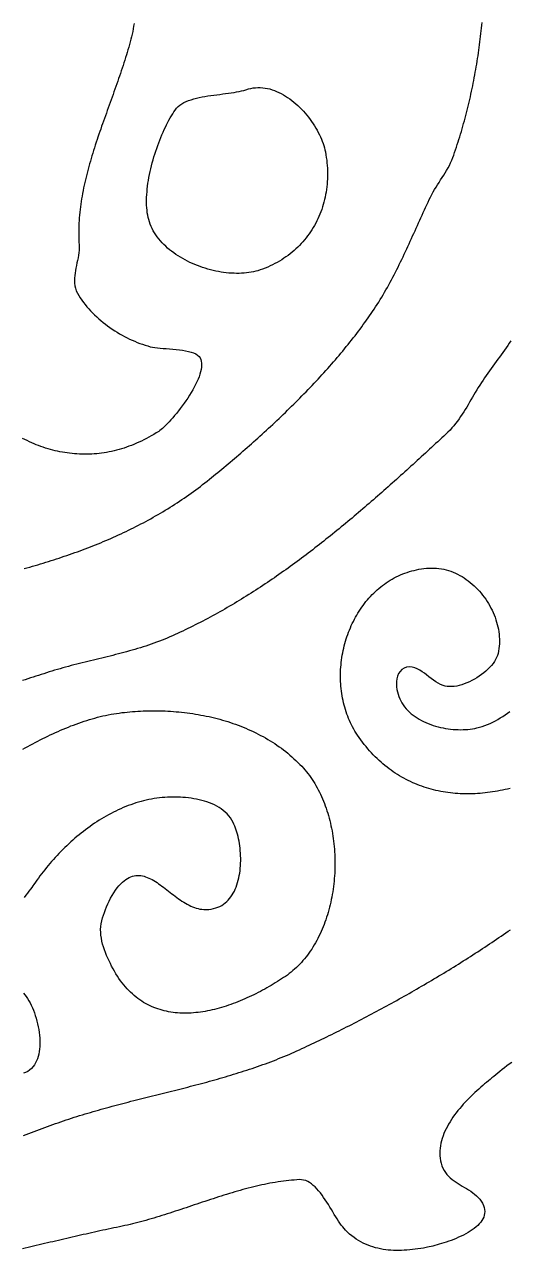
# Model space of a CAD drawing. Header units: millimetres. Extents: x 30 to 1626, y 31 to 955.
# Drawn here: x 655.4 to 827.7, y 49.3 to 484.5 of the extents above; entities that cross this region are included whole.
import ezdxf

# ---------------------------------------------------------------- set-up
doc = ezdxf.new("R2010")
doc.units = ezdxf.units.MM
doc.layers.add('0_0_0', color=3, linetype='Continuous')

msp = doc.modelspace()

# ---------------------------------------------------------------- linework, layer by layer
at = {"layer": '0_0_0'}
for points in [[(694.36, 484.87), (694.21, 483.89), (694.04, 482.93), (693.86, 481.98), (693.67, 481.04), (693.46, 480.12), (693.23, 479.22), (692.98, 478.29), (692.72, 477.36), (692.46, 476.43), (692.19, 475.5), (691.92, 474.57), (691.64, 473.64), (691.35, 472.71), (691.05, 471.78), (690.76, 470.85), (690.45, 469.91), (690.15, 468.98), (689.83, 468.05), (689.52, 467.11), (689.2, 466.18), (688.88, 465.24), (688.55, 464.31), (688.22, 463.37), (687.89, 462.43), (687.56, 461.49), (687.22, 460.56), (686.88, 459.62), (686.55, 458.68), (686.21, 457.74), (685.87, 456.8), (685.53, 455.86), (685.19, 454.92), (684.85, 453.98), (684.51, 453.04), (684.17, 452.09), (683.83, 451.15), (683.5, 450.21), (683.16, 449.26), (682.83, 448.32), (682.5, 447.37), (682.18, 446.43), (681.85, 445.48), (681.53, 444.53), (681.21, 443.59), (680.9, 442.64), (680.59, 441.69), (680.29, 440.74), (679.99, 439.79), (679.69, 438.84), (679.4, 437.89), (679.12, 436.94), (678.84, 435.99), (678.57, 435.04), (678.3, 434.08), (678.04, 433.13), (677.79, 432.18), (677.55, 431.22), (677.31, 430.27), (677.09, 429.31), (676.87, 428.36), (676.66, 427.4), (676.45, 426.44), (676.26, 425.49), (676.08, 424.53), (675.9, 423.57), (675.74, 422.61), (675.59, 421.65), (675.45, 420.69), (675.32, 419.73), (675.2, 418.77), (675.09, 417.81), (674.99, 416.84), (674.91, 415.88), (674.84, 414.92), (674.78, 413.95), (674.74, 412.99), (674.7, 412.02), (674.69, 411.06), (674.68, 410.09), (674.69, 409.12), (674.72, 408.16), (674.76, 407.19), (674.81, 406.22), (674.84, 405.3), (674.81, 404.39), (674.73, 403.47), (674.6, 402.56), (674.45, 401.65), (674.27, 400.74), (674.08, 399.83), (673.89, 398.92), (673.7, 398.02), (673.53, 397.12), (673.39, 396.22), (673.27, 395.32), (673.2, 394.42), (673.19, 393.53), (673.23, 392.64), (673.35, 391.75), (673.55, 390.86), (673.83, 389.98), (674.22, 389.1), (674.72, 388.22), (675.25, 387.41), (675.8, 386.61), (676.38, 385.82), (676.99, 385.04), (677.61, 384.28), (678.26, 383.53), (678.93, 382.8), (679.63, 382.08), (680.34, 381.37), (681.07, 380.68), (681.82, 380.01), (682.58, 379.35), (683.36, 378.7), (684.16, 378.08), (684.97, 377.47), (685.8, 376.88), (686.63, 376.3), (687.48, 375.75), (688.34, 375.21), (689.21, 374.69), (690.09, 374.19), (690.98, 373.71), (691.88, 373.25), (692.78, 372.82), (693.68, 372.4), (694.59, 372), (695.51, 371.63), (696.43, 371.28), (697.35, 370.95), (698.27, 370.64), (699.19, 370.36), (700.11, 370.1), (700.85, 369.94), (701.69, 369.8), (702.62, 369.68), (703.63, 369.58), (704.7, 369.49), (705.81, 369.4), (706.96, 369.31), (708.12, 369.22), (709.29, 369.11), (710.44, 368.98), (711.56, 368.83), (712.64, 368.65), (713.67, 368.43), (714.62, 368.17), (715.49, 367.87), (716.25, 367.51), (716.9, 367.1), (717.42, 366.62), (717.78, 366.11), (718.05, 365.56), (718.24, 364.94), (718.34, 364.28), (718.36, 363.57), (718.31, 362.81), (718.19, 362.02), (718.01, 361.2), (717.76, 360.34), (717.45, 359.45), (717.09, 358.55), (716.69, 357.62), (716.23, 356.68), (715.74, 355.72), (715.2, 354.76), (714.64, 353.8), (714.04, 352.83), (713.42, 351.88), (712.78, 350.92), (712.13, 349.99), (711.46, 349.06), (710.78, 348.16), (710.1, 347.28), (709.42, 346.43), (708.74, 345.61), (708.07, 344.83), (707.42, 344.09), (706.77, 343.39), (706.15, 342.73), (705.56, 342.13), (704.99, 341.59), (704.46, 341.1), (703.96, 340.68), (703.51, 340.32), (703.1, 340.03), (702.23, 339.48), (701.35, 338.95), (700.48, 338.44), (699.6, 337.95), (698.72, 337.48), (697.84, 337.03), (696.96, 336.6), (696.08, 336.19), (695.2, 335.8), (694.32, 335.43), (693.44, 335.07), (692.55, 334.74), (691.67, 334.43), (690.78, 334.13), (689.9, 333.86), (689.02, 333.6), (688.13, 333.36), (687.25, 333.14), (686.36, 332.94), (685.48, 332.76), (684.6, 332.59), (683.71, 332.45), (682.83, 332.32), (681.95, 332.21), (681.07, 332.11), (680.19, 332.04), (679.31, 331.98), (678.43, 331.94), (677.56, 331.92), (676.68, 331.92), (675.81, 331.93), (674.94, 331.96), (674.07, 332.01), (673.2, 332.07), (672.33, 332.15), (671.47, 332.25), (670.6, 332.36), (669.74, 332.49), (668.89, 332.64), (668.03, 332.8), (667.18, 332.98), (666.33, 333.18), (665.48, 333.39), (664.63, 333.62), (663.79, 333.86), (662.95, 334.12), (662.12, 334.39), (661.28, 334.68), (660.45, 334.99), (659.63, 335.31), (658.81, 335.64), (657.99, 336), (657.17, 336.36), (656.36, 336.74), (655.55, 337.14), (654.75, 337.55)], [(655.36, 291.33), (656.31, 291.59), (657.27, 291.86), (658.22, 292.14), (659.18, 292.42), (660.13, 292.7), (661.08, 292.98), (662.03, 293.26), (662.97, 293.55), (663.92, 293.85), (664.87, 294.14), (665.81, 294.44), (666.75, 294.75), (667.69, 295.06), (668.63, 295.37), (669.56, 295.68), (670.5, 296), (671.43, 296.32), (672.37, 296.65), (673.3, 296.98), (674.22, 297.31), (675.15, 297.65), (676.07, 297.99), (677, 298.34), (677.92, 298.69), (678.84, 299.05), (679.76, 299.41), (680.67, 299.77), (681.58, 300.14), (682.5, 300.51), (683.41, 300.89), (684.31, 301.28), (685.22, 301.66), (686.12, 302.06), (687.02, 302.45), (687.92, 302.86), (688.82, 303.26), (689.72, 303.67), (690.61, 304.09), (691.5, 304.51), (692.39, 304.94), (693.28, 305.38), (694.16, 305.81), (695.04, 306.26), (695.92, 306.71), (696.8, 307.16), (697.67, 307.62), (698.55, 308.09), (699.42, 308.56), (700.28, 309.04), (701.15, 309.52), (702.01, 310.01), (702.87, 310.51), (703.73, 311.01), (704.58, 311.51), (705.44, 312.03), (706.29, 312.55), (707.13, 313.07), (707.98, 313.6), (708.82, 314.14), (709.66, 314.69), (710.5, 315.24), (711.33, 315.8), (712.16, 316.36), (712.99, 316.93), (713.81, 317.51), (714.64, 318.1), (715.46, 318.69), (716.27, 319.29), (717.09, 319.89), (717.9, 320.5), (718.71, 321.12), (719.51, 321.75), (720.31, 322.38), (721.11, 323.02), (721.84, 323.62), (722.58, 324.21), (723.31, 324.81), (724.05, 325.42), (724.79, 326.03), (725.53, 326.64), (726.28, 327.26), (727.02, 327.88), (727.77, 328.51), (728.52, 329.14), (729.27, 329.77), (730.02, 330.41), (730.77, 331.05), (731.52, 331.7), (732.28, 332.35), (733.03, 333), (733.79, 333.66), (734.54, 334.32), (735.3, 334.99), (736.06, 335.66), (736.81, 336.33), (737.57, 337), (738.32, 337.68), (739.08, 338.36), (739.84, 339.05), (740.59, 339.74), (741.35, 340.43), (742.1, 341.12), (742.86, 341.82), (743.61, 342.52), (744.36, 343.22), (745.11, 343.93), (745.86, 344.64), (746.61, 345.35), (747.35, 346.07), (748.1, 346.79), (748.84, 347.51), (749.58, 348.23), (750.32, 348.95), (751.06, 349.68), (751.79, 350.41), (752.53, 351.15), (753.26, 351.88), (753.99, 352.62), (754.71, 353.36), (755.43, 354.1), (756.15, 354.85), (756.87, 355.59), (757.58, 356.34), (758.29, 357.09), (759, 357.84), (759.7, 358.6), (760.4, 359.35), (761.09, 360.11), (761.79, 360.87), (762.47, 361.63), (763.16, 362.4), (763.84, 363.16), (764.51, 363.93), (765.18, 364.69), (765.85, 365.46), (766.51, 366.23), (767.16, 367.01), (767.82, 367.78), (768.46, 368.55), (769.1, 369.33), (769.74, 370.11), (770.37, 370.88), (771, 371.66), (771.61, 372.44), (772.23, 373.22), (772.84, 374), (773.44, 374.79), (774.03, 375.57), (774.62, 376.35), (775.21, 377.14), (775.78, 377.92), (776.35, 378.71), (776.92, 379.49), (777.47, 380.28), (778.02, 381.07), (778.56, 381.86), (779.1, 382.64), (779.63, 383.43), (780.15, 384.22), (780.7, 385.07), (781.24, 385.93), (781.78, 386.79), (782.31, 387.66), (782.83, 388.53), (783.34, 389.4), (783.84, 390.28), (784.34, 391.16), (784.84, 392.05), (785.32, 392.94), (785.8, 393.84), (786.27, 394.74), (786.74, 395.64), (787.21, 396.54), (787.66, 397.45), (788.12, 398.36), (788.57, 399.27), (789.01, 400.18), (789.46, 401.1), (789.89, 402.02), (790.33, 402.94), (790.76, 403.86), (791.19, 404.78), (791.62, 405.7), (792.04, 406.63), (792.47, 407.55), (792.89, 408.48), (793.31, 409.4), (793.73, 410.33), (794.15, 411.26), (794.56, 412.18), (794.98, 413.11), (795.4, 414.03), (795.82, 414.96), (796.24, 415.88), (796.66, 416.8), (797.08, 417.73), (797.51, 418.65), (797.93, 419.56), (798.36, 420.48), (798.79, 421.4), (799.22, 422.31), (799.66, 423.22), (800.11, 424.12), (800.59, 425.01), (801.1, 425.88), (801.62, 426.74), (802.15, 427.59), (802.7, 428.43), (803.25, 429.27), (803.79, 430.11), (804.33, 430.96), (804.86, 431.81), (805.38, 432.67), (805.87, 433.54), (806.35, 434.43), (806.79, 435.34), (807.2, 436.27), (807.57, 437.22), (807.89, 438.14), (808.22, 439.06), (808.53, 439.98), (808.85, 440.9), (809.15, 441.83), (809.46, 442.76), (809.75, 443.69), (810.04, 444.62), (810.33, 445.56), (810.61, 446.49), (810.89, 447.43), (811.16, 448.37), (811.43, 449.31), (811.69, 450.26), (811.94, 451.2), (812.19, 452.15), (812.44, 453.1), (812.68, 454.05), (812.92, 455), (813.15, 455.96), (813.38, 456.91), (813.6, 457.87), (813.82, 458.83), (814.03, 459.79), (814.24, 460.75), (814.44, 461.71), (814.64, 462.68), (814.84, 463.65), (815.03, 464.61), (815.21, 465.58), (815.39, 466.55), (815.57, 467.52), (815.74, 468.5), (815.91, 469.47), (816.07, 470.44), (816.23, 471.42), (816.38, 472.4), (816.53, 473.38), (816.68, 474.36), (816.82, 475.34), (816.96, 476.32), (817.09, 477.3), (817.22, 478.29), (817.34, 479.27), (817.46, 480.26), (817.58, 481.24), (817.69, 482.23), (817.8, 483.22), (817.9, 484.21), (818, 485.2)], [(734.11, 461.33), (734.96, 461.59), (735.81, 461.8), (736.66, 461.95), (737.51, 462.04), (738.36, 462.09), (739.2, 462.08), (740.04, 462.02), (740.88, 461.91), (741.72, 461.76), (742.55, 461.57), (743.37, 461.33), (744.19, 461.05), (745, 460.73), (745.8, 460.37), (746.59, 459.97), (747.38, 459.54), (748.15, 459.08), (748.91, 458.59), (749.66, 458.07), (750.39, 457.51), (751.11, 456.93), (751.82, 456.33), (752.51, 455.7), (753.19, 455.05), (753.85, 454.38), (754.49, 453.7), (755.12, 452.99), (755.72, 452.27), (756.3, 451.54), (756.87, 450.79), (757.41, 450.03), (757.93, 449.26), (758.43, 448.49), (758.9, 447.71), (759.35, 446.93), (759.77, 446.14), (760.17, 445.35), (760.54, 444.57), (760.88, 443.78), (761.19, 443), (761.48, 442.23), (761.73, 441.46), (761.95, 440.7), (762.15, 439.96), (762.3, 439.22), (762.48, 438.24), (762.64, 437.27), (762.77, 436.3), (762.88, 435.34), (762.96, 434.37), (763.03, 433.41), (763.07, 432.46), (763.08, 431.51), (763.08, 430.56), (763.05, 429.62), (763, 428.68), (762.92, 427.75), (762.83, 426.83), (762.71, 425.91), (762.57, 425), (762.41, 424.1), (762.23, 423.2), (762.03, 422.32), (761.81, 421.44), (761.56, 420.57), (761.29, 419.7), (761.01, 418.85), (760.7, 418.01), (760.37, 417.17), (760.03, 416.35), (759.66, 415.53), (759.27, 414.73), (758.86, 413.94), (758.44, 413.16), (757.99, 412.39), (757.52, 411.63), (757.04, 410.89), (756.54, 410.16), (756.01, 409.44), (755.47, 408.74), (754.91, 408.05), (754.33, 407.37), (753.73, 406.71), (753.12, 406.06), (752.49, 405.43), (751.84, 404.81), (751.17, 404.21), (750.48, 403.63), (749.78, 403.06), (749.06, 402.51), (748.32, 401.97), (747.56, 401.46), (746.79, 400.96), (746, 400.48), (745.2, 400.01), (744.38, 399.57), (743.54, 399.15), (742.69, 398.74), (741.82, 398.36), (740.93, 397.99), (740.03, 397.65), (739.11, 397.32), (738.36, 397.08), (737.58, 396.87), (736.79, 396.69), (735.98, 396.53), (735.15, 396.4), (734.3, 396.29), (733.44, 396.21), (732.57, 396.15), (731.68, 396.12), (730.79, 396.12), (729.88, 396.14), (728.97, 396.18), (728.04, 396.25), (727.12, 396.34), (726.18, 396.46), (725.25, 396.6), (724.31, 396.76), (723.37, 396.95), (722.43, 397.16), (721.5, 397.39), (720.56, 397.64), (719.63, 397.92), (718.71, 398.21), (717.79, 398.53), (716.87, 398.87), (715.97, 399.24), (715.08, 399.62), (714.19, 400.02), (713.32, 400.44), (712.47, 400.89), (711.63, 401.35), (710.8, 401.83), (709.99, 402.33), (709.2, 402.85), (708.43, 403.39), (707.69, 403.95), (706.96, 404.53), (706.26, 405.12), (705.58, 405.74), (704.92, 406.37), (704.3, 407.02), (703.7, 407.68), (703.13, 408.36), (702.59, 409.06), (702.09, 409.78), (701.62, 410.51), (701.18, 411.25), (700.78, 412.02), (700.41, 412.79), (700.08, 413.59), (699.79, 414.4), (699.55, 415.22), (699.35, 416), (699.19, 416.81), (699.05, 417.64), (698.95, 418.5), (698.87, 419.38), (698.82, 420.28), (698.8, 421.2), (698.8, 422.15), (698.82, 423.1), (698.87, 424.08), (698.95, 425.07), (699.04, 426.07), (699.16, 427.08), (699.3, 428.1), (699.46, 429.13), (699.65, 430.16), (699.85, 431.2), (700.06, 432.24), (700.3, 433.28), (700.55, 434.32), (700.82, 435.37), (701.11, 436.4), (701.41, 437.44), (701.72, 438.46), (702.05, 439.48), (702.39, 440.49), (702.74, 441.49), (703.1, 442.48), (703.48, 443.45), (703.86, 444.41), (704.25, 445.35), (704.65, 446.27), (705.06, 447.17), (705.48, 448.05), (705.9, 448.9), (706.32, 449.74), (706.76, 450.54), (707.19, 451.32), (707.63, 452.06), (708.07, 452.78), (708.51, 453.46), (708.96, 454.11), (709.45, 454.73), (710.01, 455.3), (710.64, 455.82), (711.33, 456.29), (712.07, 456.72), (712.87, 457.1), (713.72, 457.46), (714.61, 457.77), (715.53, 458.06), (716.49, 458.31), (717.48, 458.54), (718.49, 458.75), (719.52, 458.93), (720.57, 459.1), (721.62, 459.26), (722.68, 459.4), (723.74, 459.54), (724.8, 459.67), (725.85, 459.8), (726.88, 459.93), (727.9, 460.06), (728.89, 460.2), (729.86, 460.35), (730.79, 460.51), (731.69, 460.68), (732.55, 460.88), (733.35, 461.09), (734.11, 461.33)], [(828.23, 372.15), (827.65, 371.33), (827.07, 370.51), (826.48, 369.7), (825.9, 368.88), (825.31, 368.06), (824.72, 367.25), (824.13, 366.43), (823.54, 365.62), (822.95, 364.8), (822.36, 363.99), (821.78, 363.17), (821.19, 362.35), (820.61, 361.53), (820.03, 360.71), (819.45, 359.88), (818.88, 359.05), (818.31, 358.22), (817.73, 357.35), (817.17, 356.49), (816.63, 355.61), (816.09, 354.74), (815.57, 353.86), (815.05, 352.99), (814.54, 352.12), (814.03, 351.24), (813.53, 350.37), (813.02, 349.51), (812.5, 348.65), (811.98, 347.79), (811.45, 346.95), (810.91, 346.11), (810.35, 345.27), (809.78, 344.45), (809.19, 343.64), (808.57, 342.84), (807.94, 342.05), (807.27, 341.28), (806.58, 340.52), (805.86, 339.78), (805.1, 339.05), (804.37, 338.38), (803.65, 337.71), (802.93, 337.04), (802.2, 336.37), (801.48, 335.7), (800.75, 335.02), (800.02, 334.35), (799.3, 333.68), (798.57, 333.01), (797.84, 332.34), (797.11, 331.67), (796.38, 331), (795.65, 330.33), (794.92, 329.66), (794.18, 328.99), (793.45, 328.32), (792.72, 327.65), (791.98, 326.99), (791.25, 326.32), (790.51, 325.65), (789.77, 324.99), (789.03, 324.32), (788.3, 323.65), (787.56, 322.99), (786.81, 322.33), (786.07, 321.66), (785.33, 321), (784.59, 320.34), (783.84, 319.68), (783.1, 319.02), (782.35, 318.36), (781.6, 317.71), (780.85, 317.05), (780.1, 316.39), (779.35, 315.74), (778.6, 315.09), (777.85, 314.44), (777.09, 313.78), (776.34, 313.14), (775.58, 312.49), (774.82, 311.84), (774.06, 311.2), (773.3, 310.55), (772.54, 309.91), (771.78, 309.27), (771.02, 308.63), (770.25, 307.99), (769.48, 307.36), (768.72, 306.72), (767.95, 306.09), (767.18, 305.46), (766.41, 304.83), (765.63, 304.2), (764.86, 303.58), (764.08, 302.95), (763.3, 302.33), (762.53, 301.71), (761.75, 301.09), (760.96, 300.48), (760.18, 299.87), (759.4, 299.25), (758.61, 298.64), (757.82, 298.04), (757.03, 297.43), (756.24, 296.83), (755.45, 296.23), (754.65, 295.63), (753.86, 295.04), (753.06, 294.44), (752.26, 293.85), (751.46, 293.26), (750.66, 292.68), (749.86, 292.1), (749.05, 291.52), (748.24, 290.94), (747.43, 290.36), (746.62, 289.79), (745.81, 289.22), (744.99, 288.65), (744.18, 288.09), (743.36, 287.53), (742.54, 286.97), (741.72, 286.42), (740.89, 285.86), (740.07, 285.32), (739.24, 284.77), (738.41, 284.23), (737.58, 283.69), (736.74, 283.15), (735.91, 282.62), (735.07, 282.09), (734.23, 281.56), (733.39, 281.04), (732.55, 280.52), (731.7, 280), (730.85, 279.49), (730, 278.98), (729.15, 278.47), (728.3, 277.97), (727.44, 277.47), (726.58, 276.97), (725.72, 276.48), (724.86, 276), (723.99, 275.51), (723.13, 275.03), (722.26, 274.55), (721.38, 274.08), (720.51, 273.61), (719.63, 273.15), (718.75, 272.69), (717.87, 272.23), (716.99, 271.78), (716.1, 271.33), (715.22, 270.89), (714.33, 270.45), (713.43, 270.01), (712.54, 269.58), (711.64, 269.15), (710.74, 268.73), (709.84, 268.31), (708.93, 267.9), (708.02, 267.49), (707.11, 267.08), (706.17, 266.67), (705.23, 266.28), (704.28, 265.89), (703.33, 265.52), (702.37, 265.16), (701.42, 264.81), (700.46, 264.47), (699.5, 264.14), (698.53, 263.82), (697.56, 263.51), (696.59, 263.21), (695.62, 262.91), (694.65, 262.63), (693.68, 262.35), (692.7, 262.07), (691.72, 261.8), (690.74, 261.54), (689.76, 261.28), (688.78, 261.03), (687.79, 260.78), (686.81, 260.53), (685.83, 260.28), (684.84, 260.04), (683.85, 259.8), (682.87, 259.56), (681.88, 259.32), (680.89, 259.09), (679.9, 258.85), (678.92, 258.61), (677.93, 258.37), (676.94, 258.13), (675.96, 257.88), (674.97, 257.64), (673.98, 257.39), (673, 257.13), (672.02, 256.87), (671.03, 256.61), (670.05, 256.34), (669.07, 256.07), (668.09, 255.79), (667.11, 255.5), (666.15, 255.21), (665.19, 254.92), (664.23, 254.62), (663.27, 254.32), (662.31, 254.02), (661.36, 253.72), (660.4, 253.42), (659.45, 253.11), (658.5, 252.81), (657.55, 252.5), (656.6, 252.2), (655.65, 251.89), (654.71, 251.59)], [(827.94, 213.3), (827.05, 213.08), (826.16, 212.87), (825.27, 212.68), (824.38, 212.5), (823.49, 212.33), (822.6, 212.18), (821.71, 212.04), (820.81, 211.91), (819.92, 211.79), (819.03, 211.69), (818.14, 211.6), (817.26, 211.52), (816.37, 211.46), (815.48, 211.41), (814.6, 211.38), (813.71, 211.36), (812.83, 211.35), (811.95, 211.36), (811.07, 211.38), (810.19, 211.42), (809.32, 211.47), (808.45, 211.53), (807.58, 211.61), (806.71, 211.71), (805.85, 211.82), (804.98, 211.94), (804.13, 212.08), (803.27, 212.23), (802.42, 212.41), (801.57, 212.59), (800.73, 212.79), (799.89, 213.01), (799.06, 213.24), (798.23, 213.49), (797.4, 213.76), (796.58, 214.04), (795.76, 214.33), (794.95, 214.65), (794.14, 214.98), (793.34, 215.33), (792.54, 215.69), (791.75, 216.07), (790.97, 216.47), (790.19, 216.88), (789.42, 217.31), (788.65, 217.76), (787.89, 218.23), (787.14, 218.71), (786.39, 219.21), (785.65, 219.73), (784.92, 220.27), (784.2, 220.82), (783.48, 221.39), (782.77, 221.98), (782.07, 222.59), (781.37, 223.22), (780.68, 223.86), (780.01, 224.53), (779.34, 225.21), (778.68, 225.91), (778.02, 226.63), (777.38, 227.37), (776.74, 228.13), (776.12, 228.91), (775.5, 229.71), (774.9, 230.53), (774.3, 231.36), (773.71, 232.22), (773.25, 232.92), (772.81, 233.64), (772.39, 234.36), (771.98, 235.1), (771.6, 235.84), (771.23, 236.6), (770.88, 237.36), (770.55, 238.13), (770.24, 238.91), (769.95, 239.69), (769.67, 240.48), (769.42, 241.28), (769.18, 242.09), (768.96, 242.9), (768.75, 243.71), (768.57, 244.53), (768.4, 245.36), (768.25, 246.19), (768.12, 247.02), (768, 247.86), (767.91, 248.7), (767.83, 249.54), (767.76, 250.38), (767.72, 251.23), (767.69, 252.08), (767.68, 252.93), (767.68, 253.78), (767.7, 254.63), (767.74, 255.48), (767.8, 256.32), (767.87, 257.17), (767.95, 258.02), (768.06, 258.86), (768.18, 259.71), (768.31, 260.55), (768.47, 261.39), (768.64, 262.22), (768.82, 263.05), (769.02, 263.88), (769.24, 264.7), (769.47, 265.52), (769.71, 266.33), (769.98, 267.13), (770.25, 267.93), (770.55, 268.73), (770.86, 269.52), (771.18, 270.3), (771.52, 271.07), (771.87, 271.83), (772.24, 272.59), (772.62, 273.33), (773.02, 274.07), (773.43, 274.8), (773.86, 275.52), (774.3, 276.23), (774.76, 276.92), (775.23, 277.61), (775.71, 278.28), (776.21, 278.95), (776.72, 279.6), (777.25, 280.23), (777.79, 280.86), (778.35, 281.47), (778.91, 282.07), (779.5, 282.65), (780.09, 283.22), (780.7, 283.77), (781.32, 284.31), (781.96, 284.83), (782.6, 285.34), (783.27, 285.82), (783.94, 286.3), (784.63, 286.75), (785.33, 287.19), (786.04, 287.6), (786.77, 288), (787.5, 288.38), (788.25, 288.75), (789.02, 289.09), (789.79, 289.41), (790.58, 289.71), (791.38, 289.99), (792.19, 290.25), (793.02, 290.48), (793.85, 290.7), (794.7, 290.89), (795.56, 291.06), (796.43, 291.2), (797.31, 291.32), (798.21, 291.42), (799.11, 291.5), (800, 291.53), (800.89, 291.53), (801.77, 291.48), (802.64, 291.39), (803.51, 291.26), (804.36, 291.09), (805.21, 290.89), (806.05, 290.65), (806.88, 290.37), (807.69, 290.05), (808.5, 289.71), (809.29, 289.33), (810.07, 288.92), (810.84, 288.47), (811.59, 288), (812.33, 287.5), (813.05, 286.98), (813.75, 286.42), (814.44, 285.85), (815.11, 285.24), (815.76, 284.62), (816.39, 283.97), (817.01, 283.3), (817.6, 282.62), (818.17, 281.91), (818.72, 281.18), (819.25, 280.44), (819.75, 279.69), (820.23, 278.91), (820.69, 278.13), (821.12, 277.33), (821.52, 276.52), (821.9, 275.7), (822.25, 274.87), (822.58, 274.04), (822.87, 273.19), (823.14, 272.34), (823.37, 271.49), (823.58, 270.63), (823.75, 269.77), (823.9, 268.9), (824.01, 268.04), (824.08, 267.18), (824.13, 266.31), (824.14, 265.45), (824.11, 264.6), (824.05, 263.74), (823.95, 262.9), (823.81, 262.06), (823.64, 261.22), (823.43, 260.51), (823.15, 259.8), (822.79, 259.08), (822.36, 258.37), (821.86, 257.66), (821.31, 256.96), (820.69, 256.28), (820.03, 255.6), (819.32, 254.95), (818.57, 254.32), (817.79, 253.71), (816.97, 253.12), (816.12, 252.57), (815.25, 252.05), (814.37, 251.57), (813.47, 251.13), (812.56, 250.73), (811.65, 250.38), (810.75, 250.08), (809.85, 249.83), (808.96, 249.63), (808.08, 249.5), (807.23, 249.42), (806.4, 249.42), (805.6, 249.47), (804.84, 249.61), (804.11, 249.81), (803.21, 250.18), (802.33, 250.63), (801.49, 251.15), (800.67, 251.72), (799.86, 252.32), (799.06, 252.94), (798.27, 253.56), (797.46, 254.16), (796.65, 254.73), (795.82, 255.25), (794.95, 255.7), (794.06, 256.07), (793.13, 256.33), (792.09, 256.44), (791.14, 256.32), (790.27, 255.99), (789.51, 255.48), (788.86, 254.82), (788.32, 254.04), (787.92, 253.16), (787.66, 252.21), (787.55, 251.21), (787.56, 250.26), (787.61, 249.33), (787.73, 248.42), (787.9, 247.55), (788.12, 246.71), (788.39, 245.89), (788.71, 245.11), (789.08, 244.35), (789.49, 243.62), (789.95, 242.91), (790.45, 242.24), (790.98, 241.59), (791.55, 240.97), (792.16, 240.38), (792.8, 239.82), (793.47, 239.28), (794.17, 238.77), (794.89, 238.29), (795.64, 237.84), (796.42, 237.41), (797.21, 237.01), (798.03, 236.63), (798.86, 236.29), (799.71, 235.97), (800.57, 235.67), (801.44, 235.4), (802.32, 235.16), (803.21, 234.94), (804.11, 234.75), (805.01, 234.59), (805.9, 234.45), (806.8, 234.34), (807.7, 234.25), (808.59, 234.19), (809.48, 234.15), (810.36, 234.14), (811.23, 234.15), (812.08, 234.19), (812.93, 234.25), (813.75, 234.34), (814.56, 234.45), (815.35, 234.59), (816.11, 234.75), (817.08, 234.99), (818.04, 235.28), (818.99, 235.61), (819.93, 235.98), (820.86, 236.38), (821.78, 236.82), (822.68, 237.28), (823.57, 237.78), (824.44, 238.3), (825.3, 238.85), (826.14, 239.42), (826.97, 240.01), (827.78, 240.62)], [(654.84, 227.27), (655.72, 227.74), (656.59, 228.21), (657.47, 228.68), (658.36, 229.14), (659.24, 229.61), (660.13, 230.06), (661.02, 230.51), (661.91, 230.96), (662.81, 231.4), (663.71, 231.84), (664.61, 232.27), (665.52, 232.69), (666.43, 233.11), (667.34, 233.52), (668.25, 233.92), (669.17, 234.32), (670.09, 234.7), (671.01, 235.08), (671.94, 235.45), (672.87, 235.8), (673.8, 236.15), (674.73, 236.49), (675.67, 236.82), (676.61, 237.13), (677.56, 237.44), (678.5, 237.73), (679.45, 238.01), (680.41, 238.28), (681.36, 238.53), (682.32, 238.77), (683.28, 239), (684.25, 239.22), (685.21, 239.42), (686.18, 239.6), (687.16, 239.77), (688.13, 239.92), (689.11, 240.06), (690.04, 240.18), (690.98, 240.29), (691.92, 240.39), (692.86, 240.48), (693.81, 240.56), (694.76, 240.63), (695.71, 240.69), (696.67, 240.74), (697.63, 240.79), (698.59, 240.82), (699.56, 240.84), (700.53, 240.86), (701.5, 240.86), (702.47, 240.86), (703.44, 240.84), (704.42, 240.81), (705.39, 240.78), (706.37, 240.73), (707.35, 240.67), (708.33, 240.61), (709.31, 240.53), (710.29, 240.44), (711.26, 240.34), (712.24, 240.24), (713.22, 240.12), (714.2, 239.98), (715.17, 239.84), (716.14, 239.69), (717.12, 239.53), (718.09, 239.35), (719.05, 239.17), (720.02, 238.97), (720.98, 238.76), (721.94, 238.54), (722.9, 238.31), (723.85, 238.07), (724.8, 237.82), (725.75, 237.55), (726.69, 237.28), (727.63, 236.99), (728.56, 236.69), (729.49, 236.37), (730.41, 236.05), (731.33, 235.71), (732.24, 235.37), (733.15, 235), (734.05, 234.63), (734.94, 234.25), (735.83, 233.85), (736.71, 233.44), (737.59, 233.02), (738.46, 232.58), (739.32, 232.13), (740.17, 231.67), (741.01, 231.2), (741.85, 230.71), (742.68, 230.21), (743.49, 229.7), (744.31, 229.18), (745.11, 228.64), (745.9, 228.09), (746.68, 227.52), (747.45, 226.94), (748.22, 226.35), (748.97, 225.75), (749.71, 225.13), (750.44, 224.5), (751.16, 223.85), (751.87, 223.19), (752.57, 222.52), (753.25, 221.83), (753.93, 221.13), (754.49, 220.51), (755.05, 219.88), (755.58, 219.23), (756.11, 218.57), (756.62, 217.9), (757.11, 217.2), (757.59, 216.5), (758.06, 215.78), (758.52, 215.05), (758.96, 214.3), (759.38, 213.55), (759.79, 212.78), (760.19, 212), (760.58, 211.2), (760.95, 210.4), (761.3, 209.59), (761.64, 208.76), (761.97, 207.93), (762.29, 207.09), (762.59, 206.24), (762.87, 205.38), (763.15, 204.51), (763.41, 203.63), (763.65, 202.75), (763.88, 201.86), (764.1, 200.96), (764.3, 200.06), (764.49, 199.15), (764.67, 198.24), (764.83, 197.32), (764.98, 196.39), (765.12, 195.46), (765.24, 194.53), (765.34, 193.6), (765.44, 192.66), (765.51, 191.71), (765.58, 190.77), (765.63, 189.82), (765.67, 188.88), (765.69, 187.93), (765.7, 186.98), (765.7, 186.03), (765.68, 185.08), (765.65, 184.13), (765.61, 183.18), (765.55, 182.23), (765.48, 181.29), (765.39, 180.34), (765.29, 179.4), (765.18, 178.46), (765.05, 177.52), (764.91, 176.59), (764.76, 175.66), (764.59, 174.74), (764.41, 173.82), (764.21, 172.9), (764, 171.99), (763.78, 171.09), (763.54, 170.19), (763.29, 169.3), (763.03, 168.42), (762.75, 167.54), (762.46, 166.67), (762.16, 165.81), (761.84, 164.96), (761.51, 164.12), (761.16, 163.28), (760.8, 162.46), (760.43, 161.64), (760.04, 160.84), (759.64, 160.05), (759.23, 159.26), (758.8, 158.49), (758.36, 157.74), (757.91, 156.99), (757.44, 156.26), (756.96, 155.54), (756.46, 154.83), (755.95, 154.14), (755.43, 153.46), (754.9, 152.8), (754.35, 152.15), (753.78, 151.51), (753.21, 150.9), (752.62, 150.3), (752.02, 149.71), (751.4, 149.15), (750.77, 148.6), (750.13, 148.06), (749.47, 147.55), (748.8, 147.05), (748.11, 146.58), (747.41, 146.11), (746.7, 145.64), (745.99, 145.18), (745.26, 144.72), (744.53, 144.27), (743.79, 143.82), (743.04, 143.37), (742.29, 142.93), (741.53, 142.5), (740.76, 142.07), (739.99, 141.65), (739.22, 141.23), (738.43, 140.82), (737.65, 140.42), (736.86, 140.03), (736.06, 139.64), (735.26, 139.26), (734.45, 138.9), (733.65, 138.54), (732.83, 138.19), (732.02, 137.84), (731.2, 137.51), (730.38, 137.19), (729.56, 136.88), (728.73, 136.59), (727.91, 136.3), (727.08, 136.03), (726.25, 135.76), (725.42, 135.51), (724.59, 135.28), (723.75, 135.05), (722.92, 134.84), (722.09, 134.64), (721.26, 134.46), (720.43, 134.29), (719.6, 134.14), (718.77, 134), (717.94, 133.88), (717.11, 133.78), (716.29, 133.69), (715.47, 133.61), (714.65, 133.56), (713.83, 133.52), (713.01, 133.5), (712.2, 133.5), (711.4, 133.51), (710.59, 133.55), (709.79, 133.6), (709, 133.67), (708.21, 133.77), (707.42, 133.88), (706.64, 134.01), (705.86, 134.17), (705.09, 134.34), (704.33, 134.54), (703.57, 134.76), (702.82, 135), (702.07, 135.26), (701.33, 135.55), (700.6, 135.86), (699.88, 136.19), (699.16, 136.55), (698.46, 136.93), (697.76, 137.34), (697.07, 137.77), (696.38, 138.23), (695.71, 138.71), (695.05, 139.22), (694.39, 139.76), (693.75, 140.32), (693.11, 140.91), (692.49, 141.52), (691.88, 142.17), (691.27, 142.84), (690.68, 143.54), (690.1, 144.27), (689.53, 145.03), (688.98, 145.82), (688.43, 146.64), (687.9, 147.49), (687.38, 148.37), (686.88, 149.28), (686.39, 150.22), (685.93, 151.13), (685.48, 152.06), (685.04, 153.02), (684.62, 154), (684.22, 154.99), (683.84, 156), (683.5, 157.02), (683.2, 158.05), (682.94, 159.09), (682.73, 160.12), (682.58, 161.16), (682.49, 162.19), (682.47, 163.22), (682.53, 164.25), (682.67, 165.27), (682.88, 166.29), (683.15, 167.31), (683.46, 168.31), (683.81, 169.3), (684.18, 170.27), (684.57, 171.22), (685.01, 172.26), (685.47, 173.29), (685.97, 174.31), (686.52, 175.31), (687.11, 176.27), (687.75, 177.2), (688.37, 178.01), (688.99, 178.73), (689.61, 179.39), (690.22, 179.97), (690.82, 180.48), (691.43, 180.93), (692.03, 181.31), (692.62, 181.63), (693.22, 181.89), (693.81, 182.09), (694.4, 182.24), (694.98, 182.33), (695.57, 182.38), (696.15, 182.37), (696.73, 182.32), (697.31, 182.23), (697.89, 182.1), (698.46, 181.93), (699.04, 181.72), (699.62, 181.48), (700.19, 181.2), (700.77, 180.9), (701.34, 180.58), (701.92, 180.23), (702.5, 179.85), (703.08, 179.46), (703.65, 179.05), (704.23, 178.63), (704.82, 178.19), (705.4, 177.75), (705.99, 177.29), (706.57, 176.84), (707.16, 176.38), (707.75, 175.92), (708.35, 175.46), (708.95, 175), (709.55, 174.56), (710.15, 174.12), (710.76, 173.7), (711.38, 173.29), (711.99, 172.89), (712.61, 172.52), (713.24, 172.16), (713.87, 171.83), (714.51, 171.53), (715.15, 171.25), (715.79, 171.01), (716.44, 170.8), (717.1, 170.62), (717.77, 170.48), (718.44, 170.39), (719.11, 170.33), (720.04, 170.32), (720.93, 170.36), (721.78, 170.47), (722.6, 170.62), (723.37, 170.84), (724.11, 171.1), (724.81, 171.41), (725.48, 171.77), (726.11, 172.18), (726.71, 172.63), (727.27, 173.12), (727.8, 173.65), (728.3, 174.22), (728.76, 174.82), (729.19, 175.46), (729.6, 176.12), (729.97, 176.82), (730.31, 177.54), (730.62, 178.29), (730.9, 179.07), (731.15, 179.86), (731.38, 180.67), (731.57, 181.5), (731.74, 182.34), (731.89, 183.2), (732.01, 184.07), (732.1, 184.94), (732.17, 185.83), (732.21, 186.71), (732.24, 187.61), (732.23, 188.5), (732.21, 189.39), (732.16, 190.27), (732.1, 191.16), (732.01, 192.03), (731.9, 192.89), (731.77, 193.75), (731.63, 194.59), (731.46, 195.41), (731.28, 196.22), (731.08, 197.01), (730.86, 197.77), (730.63, 198.51), (730.38, 199.23), (730.11, 199.92), (729.83, 200.58), (729.54, 201.2), (729.09, 202.04), (728.58, 202.82), (728.02, 203.56), (727.41, 204.25), (726.76, 204.89), (726.06, 205.48), (725.32, 206.03), (724.55, 206.54), (723.75, 207.01), (722.91, 207.44), (722.05, 207.83), (721.16, 208.19), (720.26, 208.51), (719.34, 208.8), (718.4, 209.05), (717.45, 209.28), (716.5, 209.48), (715.54, 209.65), (714.58, 209.79), (713.63, 209.91), (712.67, 210.01), (711.73, 210.09), (710.8, 210.14), (709.89, 210.18), (708.99, 210.2), (708.11, 210.21), (707.16, 210.2), (706.2, 210.17), (705.25, 210.11), (704.3, 210.03), (703.36, 209.93), (702.42, 209.81), (701.48, 209.67), (700.54, 209.51), (699.61, 209.32), (698.68, 209.12), (697.76, 208.9), (696.84, 208.66), (695.92, 208.4), (695.01, 208.12), (694.1, 207.82), (693.2, 207.51), (692.3, 207.18), (691.41, 206.83), (690.52, 206.46), (689.64, 206.08), (688.76, 205.69), (687.89, 205.27), (687.03, 204.84), (686.17, 204.4), (685.31, 203.94), (684.47, 203.47), (683.62, 202.99), (682.79, 202.49), (681.96, 201.97), (681.14, 201.45), (680.32, 200.91), (679.52, 200.36), (678.72, 199.8), (677.92, 199.23), (677.14, 198.64), (676.36, 198.05), (675.59, 197.44), (674.83, 196.83), (674.07, 196.2), (673.33, 195.57), (672.59, 194.92), (671.86, 194.27), (671.14, 193.61), (670.43, 192.95), (669.72, 192.27), (669.03, 191.59), (668.35, 190.9), (667.67, 190.2), (667.01, 189.5), (666.35, 188.79), (665.71, 188.08), (665.07, 187.36), (664.44, 186.64), (663.83, 185.91), (663.22, 185.18), (662.63, 184.44), (662.05, 183.7), (661.48, 182.96), (660.91, 182.22), (660.36, 181.47), (659.83, 180.72), (659.3, 179.97), (658.78, 179.22), (658.42, 178.69), (658, 178.12), (657.54, 177.5), (657.03, 176.83), (656.49, 176.13), (655.91, 175.38), (655.3, 174.6)], [(655.1, 90.08), (656.05, 90.44), (656.99, 90.79), (657.94, 91.15), (658.89, 91.51), (659.84, 91.86), (660.79, 92.21), (661.73, 92.57), (662.68, 92.92), (663.63, 93.26), (664.58, 93.61), (665.52, 93.95), (666.47, 94.29), (667.42, 94.62), (668.37, 94.96), (669.32, 95.28), (670.26, 95.6), (671.21, 95.92), (672.16, 96.23), (673.11, 96.54), (674.07, 96.84), (675.02, 97.14), (675.98, 97.43), (676.93, 97.72), (677.89, 98.01), (678.85, 98.29), (679.81, 98.57), (680.76, 98.85), (681.72, 99.12), (682.68, 99.39), (683.64, 99.66), (684.6, 99.93), (685.56, 100.19), (686.52, 100.45), (687.48, 100.71), (688.45, 100.96), (689.41, 101.22), (690.37, 101.47), (691.33, 101.72), (692.29, 101.97), (693.26, 102.21), (694.22, 102.46), (695.18, 102.7), (696.15, 102.95), (697.11, 103.19), (698.07, 103.43), (699.04, 103.67), (700, 103.91), (700.96, 104.15), (701.93, 104.39), (702.89, 104.63), (703.85, 104.87), (704.82, 105.11), (705.78, 105.35), (706.74, 105.59), (707.7, 105.83), (708.67, 106.07), (709.63, 106.31), (710.59, 106.56), (711.55, 106.8), (712.51, 107.04), (713.47, 107.29), (714.43, 107.54), (715.39, 107.79), (716.35, 108.04), (717.31, 108.29), (718.27, 108.55), (719.22, 108.8), (720.18, 109.06), (721.14, 109.32), (722.09, 109.59), (723.05, 109.85), (724, 110.12), (724.96, 110.39), (725.91, 110.67), (726.86, 110.95), (727.81, 111.23), (728.76, 111.51), (729.71, 111.8), (730.66, 112.09), (731.61, 112.39), (732.56, 112.69), (733.51, 112.99), (734.45, 113.3), (735.39, 113.61), (736.34, 113.92), (737.28, 114.25), (738.22, 114.57), (739.16, 114.9), (740.1, 115.24), (741.04, 115.58), (741.98, 115.92), (742.91, 116.27), (743.85, 116.63), (744.78, 116.99), (745.71, 117.36), (746.64, 117.73), (747.57, 118.11), (748.5, 118.5), (749.42, 118.89), (750.35, 119.29), (751.27, 119.7), (752.19, 120.11), (753.11, 120.53), (753.99, 120.93), (754.86, 121.33), (755.74, 121.74), (756.61, 122.15), (757.49, 122.57), (758.37, 122.98), (759.25, 123.4), (760.13, 123.82), (761.01, 124.24), (761.9, 124.67), (762.78, 125.1), (763.66, 125.53), (764.55, 125.96), (765.43, 126.4), (766.32, 126.84), (767.21, 127.28), (768.09, 127.72), (768.98, 128.17), (769.87, 128.61), (770.76, 129.06), (771.65, 129.52), (772.54, 129.97), (773.43, 130.43), (774.32, 130.89), (775.2, 131.35), (776.09, 131.81), (776.98, 132.28), (777.87, 132.75), (778.76, 133.22), (779.65, 133.69), (780.54, 134.17), (781.43, 134.65), (782.32, 135.13), (783.21, 135.61), (784.1, 136.09), (784.99, 136.58), (785.88, 137.07), (786.77, 137.56), (787.65, 138.05), (788.54, 138.54), (789.43, 139.04), (790.31, 139.54), (791.2, 140.04), (792.08, 140.54), (792.97, 141.04), (793.85, 141.55), (794.73, 142.05), (795.62, 142.56), (796.5, 143.08), (797.38, 143.59), (798.25, 144.1), (799.13, 144.62), (800.01, 145.14), (800.89, 145.66), (801.76, 146.18), (802.63, 146.71), (803.51, 147.23), (804.38, 147.76), (805.25, 148.29), (806.12, 148.82), (806.98, 149.35), (807.85, 149.88), (808.71, 150.42), (809.58, 150.96), (810.44, 151.49), (811.3, 152.03), (812.15, 152.58), (813.01, 153.12), (813.86, 153.66), (814.72, 154.21), (815.57, 154.76), (816.42, 155.31), (817.26, 155.86), (818.11, 156.41), (818.95, 156.96), (819.79, 157.52), (820.63, 158.07), (821.47, 158.63), (822.31, 159.19), (823.14, 159.75), (823.97, 160.31), (824.8, 160.87), (825.62, 161.43), (826.45, 162), (827.27, 162.56), (828.09, 163.13)], [(655.04, 140.66), (655.54, 140.06), (656.03, 139.4), (656.5, 138.69), (656.96, 137.94), (657.4, 137.14), (657.82, 136.31), (658.22, 135.44), (658.6, 134.54), (658.95, 133.61), (659.28, 132.66), (659.59, 131.69), (659.86, 130.7), (660.11, 129.7), (660.33, 128.69), (660.51, 127.68), (660.67, 126.67), (660.78, 125.66), (660.86, 124.65), (660.91, 123.66), (660.91, 122.68), (660.88, 121.72), (660.8, 120.78), (660.68, 119.87), (660.52, 118.99), (660.31, 118.14), (660.05, 117.33), (659.74, 116.55), (659.38, 115.83), (658.97, 115.15), (658.51, 114.52), (657.91, 113.87), (657.26, 113.31), (656.56, 112.85), (655.82, 112.47), (655.04, 112.17)], [(828.52, 115.97), (827.63, 115.4), (826.76, 114.78), (825.91, 114.13), (825.08, 113.47), (824.28, 112.81), (823.52, 112.17), (822.8, 111.56), (822.11, 111.01), (821.49, 110.52), (820.86, 110.01), (820.2, 109.48), (819.54, 108.93), (818.87, 108.37), (818.19, 107.79), (817.5, 107.19), (816.8, 106.58), (816.11, 105.95), (815.41, 105.31), (814.71, 104.65), (814.02, 103.98), (813.33, 103.29), (812.65, 102.59), (811.97, 101.88), (811.31, 101.16), (810.66, 100.42), (810.02, 99.67), (809.4, 98.91), (808.79, 98.14), (808.21, 97.36), (807.64, 96.57), (807.1, 95.77), (806.58, 94.96), (806.09, 94.14), (805.63, 93.32), (805.2, 92.48), (804.8, 91.64), (804.44, 90.79), (804.11, 89.94), (803.82, 89.07), (803.58, 88.21), (803.37, 87.33), (803.2, 86.46), (803.08, 85.58), (803.01, 84.69), (802.99, 83.8), (803.02, 82.91), (803.1, 82.02), (803.24, 81.12), (803.43, 80.22), (803.71, 79.3), (804.05, 78.45), (804.46, 77.67), (804.94, 76.94), (805.46, 76.27), (806.04, 75.65), (806.66, 75.06), (807.31, 74.52), (808, 74), (808.71, 73.51), (809.45, 73.03), (810.19, 72.57), (810.95, 72.12), (811.7, 71.67), (812.45, 71.22), (813.19, 70.75), (813.92, 70.27), (814.63, 69.77), (815.3, 69.25), (815.95, 68.69), (816.55, 68.1), (817.12, 67.46), (817.63, 66.77), (818.08, 66.03), (818.44, 65.28), (818.7, 64.55), (818.85, 63.83), (818.91, 63.13), (818.87, 62.45), (818.75, 61.79), (818.54, 61.14), (818.26, 60.51), (817.9, 59.9), (817.47, 59.3), (816.98, 58.72), (816.43, 58.16), (815.83, 57.62), (815.18, 57.09), (814.48, 56.59), (813.75, 56.1), (812.98, 55.63), (812.18, 55.18), (811.35, 54.75), (810.5, 54.33), (809.64, 53.94), (808.77, 53.56), (807.89, 53.2), (807.01, 52.86), (806.13, 52.54), (805.27, 52.24), (804.41, 51.96), (803.58, 51.7), (802.76, 51.46), (801.98, 51.23), (801.22, 51.03), (800.51, 50.85), (799.83, 50.68), (799.21, 50.54), (798.63, 50.42), (798.11, 50.31), (797.14, 50.14), (796.16, 49.97), (795.18, 49.82), (794.21, 49.68), (793.24, 49.57), (792.27, 49.47), (791.3, 49.39), (790.34, 49.32), (789.38, 49.28), (788.42, 49.26), (787.47, 49.27), (786.53, 49.3), (785.59, 49.35), (784.65, 49.43), (783.73, 49.54), (782.81, 49.67), (781.89, 49.84), (780.99, 50.03), (780.09, 50.26), (779.21, 50.52), (778.33, 50.81), (777.46, 51.13), (776.6, 51.5), (775.75, 51.89), (774.92, 52.33), (774.09, 52.8), (773.28, 53.31), (772.48, 53.87), (771.69, 54.46), (770.92, 55.1), (770.16, 55.78), (769.41, 56.51), (768.94, 57.03), (768.46, 57.61), (767.97, 58.25), (767.48, 58.94), (766.99, 59.67), (766.5, 60.45), (765.99, 61.26), (765.48, 62.09), (764.97, 62.94), (764.44, 63.81), (763.91, 64.68), (763.37, 65.56), (762.82, 66.43), (762.27, 67.28), (761.7, 68.12), (761.12, 68.93), (760.53, 69.71), (759.92, 70.46), (759.31, 71.15), (758.68, 71.8), (758.03, 72.39), (757.38, 72.92), (756.7, 73.38), (756.02, 73.76), (755.31, 74.06), (754.59, 74.27), (753.85, 74.39), (753.1, 74.41), (752.15, 74.35), (751.2, 74.28), (750.25, 74.2), (749.3, 74.11), (748.35, 74), (747.4, 73.88), (746.44, 73.75), (745.49, 73.6), (744.53, 73.45), (743.58, 73.29), (742.62, 73.11), (741.66, 72.92), (740.7, 72.73), (739.74, 72.52), (738.79, 72.31), (737.83, 72.09), (736.87, 71.86), (735.9, 71.62), (734.94, 71.37), (733.98, 71.12), (733.02, 70.86), (732.06, 70.59), (731.1, 70.32), (730.13, 70.04), (729.17, 69.76), (728.21, 69.47), (727.24, 69.18), (726.28, 68.88), (725.32, 68.57), (724.36, 68.27), (723.39, 67.96), (722.43, 67.65), (721.47, 67.33), (720.51, 67.02), (719.55, 66.7), (718.58, 66.38), (717.62, 66.06), (716.66, 65.74), (715.7, 65.41), (714.74, 65.09), (713.78, 64.77), (712.83, 64.45), (711.87, 64.13), (710.91, 63.81), (709.95, 63.49), (709, 63.18), (708.04, 62.87), (707.09, 62.56), (706.14, 62.25), (705.19, 61.95), (704.23, 61.65), (703.28, 61.35), (702.34, 61.06), (701.39, 60.78), (700.44, 60.5), (699.49, 60.23), (698.55, 59.96), (697.61, 59.7), (696.67, 59.44), (695.73, 59.2), (694.79, 58.96), (693.85, 58.72), (692.91, 58.5), (691.98, 58.29), (691.04, 58.08), (690.11, 57.88), (689.13, 57.68), (688.14, 57.47), (687.16, 57.27), (686.17, 57.06), (685.19, 56.84), (684.2, 56.63), (683.22, 56.42), (682.23, 56.2), (681.25, 55.98), (680.26, 55.77), (679.28, 55.55), (678.29, 55.32), (677.31, 55.1), (676.33, 54.88), (675.34, 54.66), (674.36, 54.43), (673.38, 54.21), (672.39, 53.98), (671.41, 53.76), (670.43, 53.53), (669.44, 53.3), (668.46, 53.07), (667.48, 52.85), (666.5, 52.62), (665.52, 52.39), (664.53, 52.16), (663.55, 51.93), (662.57, 51.71), (661.59, 51.48), (660.61, 51.25), (659.63, 51.02), (658.65, 50.8), (657.67, 50.57), (656.69, 50.35), (655.71, 50.12), (654.73, 49.9)]]:
    msp.add_lwpolyline(points, dxfattribs=at)

doc.saveas('drawing.dxf')
